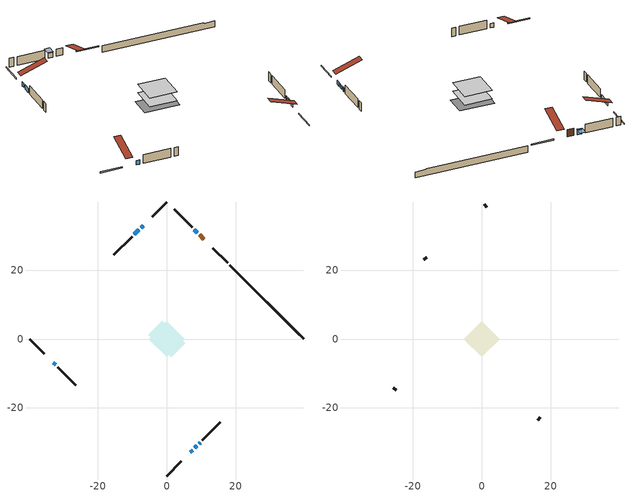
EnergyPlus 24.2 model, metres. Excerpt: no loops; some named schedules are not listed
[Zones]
conditioned space
 floor adiabatic (AdiabaticFloorConstruction): -5.21,0 0,5.21 5.21,0 0,-5.21 z0.46
 floor foundation (Slab1 construction): -5.37,1.29 -1.29,5.37 5.37,-1.29 1.29,-5.37 z-1.37
 wall outside (RimJoist1 construction): 0,-39.78 4.24,-35.54 / -39.78,0 -35.54,-4.24 / 0,39.78 -4.24,35.54 / 17.65,22.12 13.41,26.36 z0.46:0.76
 wall outside (AdiabaticWallConstruction 1): 10.76,29.01 9.55,30.23 z0.46:2.49
 wall outside (AdiabaticWallConstruction): 8.89,30.88 8.03,31.75 z0.46:1.83; -32.89,-6.89 -32.24,-7.54 / -6.89,32.89 -7.43,32.35 / -8.09,31.69 -9.43,30.34 / 6.89,-32.89 7.54,-32.24 / 9.39,-30.38 9.68,-30.09 z0.46:1.68; 8.2,-31.58 8.74,-31.04 z0.46:1.02
 wall outside (Wall1 construction): 10.34,-29.44 15.57,-24.21 / -31.58,-8.2 -26.35,-13.43 / -10.09,29.69 -15.32,24.46 / 7.37,32.4 2.15,37.63 z0.46:2.9
 wall foundation (FoundationWall1 construction): 18.31,21.47,-1.37 18.31,21.47,0.46 37.63,2.15,0.46 37.63,2.15,0.3 39.78,0,0.3 39.78,0,-1.37
 window (WindowConstruction): 8.89,30.88 8.03,31.75 z0.46:1.83
 window (WindowConstruction 1): -32.89,-6.89 -32.24,-7.54 z0.46:1.68
 window (WindowConstruction 2): -6.89,32.89 -7.43,32.35 z0.46:1.68
 window (WindowConstruction 3): -8.09,31.69 -9.43,30.35 z0.46:1.68
 window (WindowConstruction 4): 6.89,-32.89 7.54,-32.24 z0.46:1.68
 window (WindowConstruction 5): 8.2,-31.58 8.74,-31.04 z0.46:1.02
 window (WindowConstruction 6): 9.39,-30.38 9.68,-30.1 z0.46:1.68
 door (Door): 10.76,29.01 9.55,30.23 z0.46:2.49
 ceiling adiabatic (AdiabaticFloorConstruction): 0,-5.21 5.21,0 0,5.21 -5.21,0 z0.46
attic - vented
 floor to conditioned space (Floor1 construction Reversed): -5.21,0 0,5.21 5.21,0 0,-5.21 z2.9
 wall outside (Wall2 construction): 16.22,-23.55 17.06,-22.72 / -25.69,-14.08 -24.86,-14.91 / -15.97,23.8 -16.81,22.97 / 1.49,38.29 0.66,39.12 z0.46:2.9
 roof outside (Roof1 construction): 6.23,-33.54,2.9 1.16,-28.47,5.29 -0.18,-29.81,5.29 4.9,-34.88,2.9; -33.54,-6.23,2.9 -28.47,-1.16,5.29 -29.81,0.18,5.29 -34.88,-4.9,2.9; -6.23,33.54,2.9 -1.16,28.47,5.29 0.18,29.81,5.29 -4.9,34.88,2.9; 11.42,28.36,2.9 6.35,23.28,5.29 7.68,21.95,5.29 12.76,27.02,2.9
shading: 7.93,31.85 9,30.78 10.5,32.29 9.43,33.36 z1.98; 9.06,-30.71 7.87,-31.9 7.98,-32.01 9.17,-30.82 z1.48
[Building]
Building 1: Terrain=Suburbs
[Site:Location]
Windsor AP_ON: Latitude {deg}=42.28; Longitude {deg}=-82.96; Time Zone {hr}=-5; Elevation {m}=190; Keep Site Location Information=Yes
[Site:GroundTemperature:Shallow]
6.34957, 4.46684, 4.31606, 5.20952, 8.79623, 12.3662, 15.4612, 17.4219, 17.5884, 15.9938, 12.9777, 9.51722
[Site:WaterMainsTemperature]
Calculation Method=Schedule; Temperature Schedule=mains temperature schedule
[Material] Roughness=Rough; Thermal Absorptance=0.9
Name | Thickness {m} | Conductivity {W/m-K} | Density {kg/m3} | Specific Heat {J/kg-K} | Solar Absorptance | Visible Absorptance
asphalt or fiberglass shingles | 0.00635 | 0.162714 | 1121.4 | 1465.45 | 0.4 | 0.4
ceiling stud and cavity | 0.1397 | 0.0801386 | 65.682 | 1177.47 | 0.7 | 0.7
concrete 4.0 in. | 0.1016 | 1.803125 | 2242.8 | 837.4 | 0.7 | 0.7
concrete 8.0 in. | 0.2032 | 1.803125 | 2242.8 | 837.4 | 0.7 | 0.7
door material | 0.04445 | 0.053851 | 512.64 | 1214.23 | 0.7 | 0.7
floor covering | 0.0127 | 0.0433444 | 54.468 | 1339.84 | 0.6 | 0.6
floor rigid ins; wall rigid ins | 0.512978 | 0.029427 | 32.04 | 1214.23 | 0.7 | 0.7
floor stud and cavity | 0.1397 | 1.75129 | 37.0049 | 1207.88 | 0.7 | 0.7
furniture material conditioned space 1 | 0.1524 | 0.115458 | 640.8 | 1214.23 | 0.6 | 0.6
gypsum board | 0.0127 | 0.160291 | 801 | 837.4 | 0.6 | 0.6
osb sheathing 0.5 in. | 0.0127 | 0.115458 | 512.64 | 1214.23 | 0.7 | 0.7
osb sheathing 0.75 in. | 0.01905 | 0.115458 | 512.64 | 1214.23 | 0.7 | 0.7
rim joist stud and cavity | 0.0508 | 0.165372 | 50.32683 | 1063.81 | 0.6 | 0.6
wall stud and cavity | 0.1397 | 0.0907762 | 139.0536 | 1170.24 | 0.7 | 0.7
wall stud and cavity 1 | 0.0889 | 6.1454 | 50.32683 | 1063.81 | 0.6 | 0.6
wall stud and cavity 2 | 0.0889 | 0.380278 | 52.3479 | 1209.89 | 0.7 | 0.7
wall stud and cavity 3 | 0.0889 | 0.391764 | 83.0341 | 1211.67 | 0.7 | 0.7
wood siding | 0.0254 | 0.102417 | 544.68 | 1172.36 | 0.4 | 0.4
wood siding 1 | 0.00254 | 0.102417 | 544.68 | 1172.36 | 0.4 | 0.4
wood siding 2; wood siding 3; wood siding 4 | 0.0254 | 0.102417 | 544.68 | 1172.36 | 0.7 | 0.7
[WindowMaterial:SimpleGlazingSystem]
Name | U-Factor {W/m2-K} | Solar Heat Gain Coefficient
WindowMaterial | 3.10757 | 0.51
WindowMaterial 1 | 2.62551 | 0.51
WindowMaterial 2 | 2.6556 | 0.49
WindowMaterial 3 | 2.53012 | 0.56
WindowMaterial 4 | 3.12971 | 0.43
WindowMaterial 5 | 3.12801 | 0.45
[Construction]
AdiabaticFloorConstruction: floor stud and cavity, floor rigid ins, osb sheathing 0.75 in., floor covering
AdiabaticWallConstruction: wood siding 3, wall rigid ins, wall stud and cavity 2, gypsum board
AdiabaticWallConstruction 1: wood siding 4, wall rigid ins, wall stud and cavity 2, gypsum board
Door: door material
Floor1 construction Reversed: gypsum board, ceiling stud and cavity
FoundationWall1 construction: concrete 8.0 in.
furniture construction conditioned space 1: furniture material conditioned space 1
PartitionWallConstruction: gypsum board, wall stud and cavity 3, gypsum board
RimJoist1 construction: wood siding 2, rim joist stud and cavity
Roof1 construction: asphalt or fiberglass shingles
Slab1 construction: concrete 4.0 in.
Wall1 construction: wood siding, osb sheathing 0.5 in., wall stud and cavity, gypsum board
Wall2 construction: wood siding 1, wall stud and cavity 1
WindowConstruction: WindowMaterial
WindowConstruction 1; WindowConstruction 4: WindowMaterial 1
WindowConstruction 2: WindowMaterial 2
WindowConstruction 3: WindowMaterial 3
WindowConstruction 5: WindowMaterial 4
WindowConstruction 6: WindowMaterial 5
[Zone] Multiplier=1; Part of Total Floor Area=Yes
Name | Volume {m3}
attic - vented | 21.0653
conditioned space | 244.8
[Space]
Name | Zone | Volume {m3}
attic - vented 1 | attic - vented | 21.0653
conditioned space 1 | conditioned space | 244.8
[ZoneInfiltration:EffectiveLeakageArea]
infil attic - vented 1: Zone or Space=attic - vented 1; Schedule=Always On Discrete; Effective Air Leakage Area {cm2}=2411.56; Stack Coefficient=0.000335866; Wind Coefficient=1.23824e-05
[ZoneMixing]
whole house fan mix: Zone or Space=attic - vented; Schedule=Always On Continuous; Design Flow Rate Calculation Method=Flow/Zone; Design Flow Rate {m3/s}=0; Source Zone or Space=conditioned space
[SurfaceProperty:ExposedFoundationPerimeter]
Slab1: Exposed Perimeter Calculation Method=TotalExposedPerimeter; Total Exposed Perimeter {m}=30.358
[InternalMass] Zone or ZoneList=conditioned space; Space or SpaceList=conditioned space 1
Name | Construction | Surface Area {m2}
furniture mass conditioned space 1 | furniture construction conditioned space 1 | 43.44
partition wall mass | PartitionWallConstruction | 108.6
[Lights]
interior lighting: Zone or ZoneList or Space or SpaceList=conditioned space 1; Schedule=interior lighting schedule; Design Level Calculation Method=LightingLevel; Lighting Level {W}=343.2; Return Air Fraction=0; Fraction Radiant=0.6; Fraction Visible=0.2; Fraction Replaceable=1
[People]
occupants: Zone or ZoneList or Space or SpaceList=conditioned space 1; Number of People Schedule=occupants schedule; Number of People Calculation Method=People; Number of People=3; Fraction Radiant=0.314171; Sensible Heat Fraction=0.56303; Activity Level Schedule=occupants activity schedule; Carbon Dioxide Generation Rate {m3/s-W}=0; Enable ASHRAE 55 Comfort Warnings=No; Mean Radiant Temperature Calculation Type=EnclosureAveraged
[ElectricEquipment] Zone or ZoneList or Space or SpaceList=conditioned space 1; Design Level Calculation Method=EquipmentLevel
Name | Schedule | Design Level {W} | Fraction Latent | Fraction Radiant | Fraction Lost
clothes dryer | clothes dryer schedule | 140.772 | 0.015 | 0.081 | 0.85
clothes washer | clothes washer schedule | 32.1985 | 0.03 | 0.162 | 0.7
cooking range | cooking range schedule | 215.147 | 0.08 | 0.432 | 0.2
dishwasher | dishwasher schedule | 66.8632 | 0.3 | 0.18 | 0.4
fridge | fridge schedule | 72.9452 | 0 | 0.6 | 0
mech vent bath fan 0 | mech vent bath fan 0 schedule | 50.2 | 0 | 0 | 1
mech vent house fan | mech vent house fan schedule | 0 | 0 | 0 | 1
mech vent house fan cfis | mech vent house fan cfis schedule | 0 | 0 | 0 | 0
mech vent range fan 0 | mech vent range fan 0 schedule | 57 | 0 | 0 | 1
misc plug loads | misc plug loads schedule | 494.7 | 0.045 | 0.513 | 0.1
whole house fan | Always On Discrete | 0 | 0 | 0 | 1
[OtherEquipment] Zone or ZoneList or Space or SpaceList=conditioned space 1; Design Level Calculation Method=EquipmentLevel
Name | Fuel Type | Schedule | Design Level {W} | Fraction Latent | Fraction Radiant | Fraction Lost
clothes dryer 1 | Electricity | clothes dryer schedule | 0 | 0.015 | 0.081 | 0.85
cooking range 1 | Electricity | cooking range schedule | 0 | 0.08 | 0.432 | 0.2
general water use latent | None | general water use schedule | 62.594 | 1 | 0 | 0
general water use sensible | None | general water use schedule | -61.6891 | 0 | 0.6 | 0
mech vent house fan latent load | None | Always On Discrete | 0 | 1 | 0 | 0
mech vent house fan sensible load | None | Always On Discrete | 0 | 0 | 0 | 0
water heater energy adjustment1 | NaturalGas | Always On Discrete | 0.01 | 0 | 0 | 1
[ZoneInfiltration:DesignFlowRate] Zone or ZoneList or Space or SpaceList=conditioned space 1; Schedule=Always On Discrete; Design Flow Rate Calculation Method=Flow/Zone; Design Flow Rate {m3/s}=0
infil flow; natural vent flow; whole house fan flow
[AvailabilityManager:Scheduled]
furnace airloop Availability Manager: Schedule=Always On Discrete
[Foundation:Kiva]
Foundation Kiva 1: Initial Indoor Air Temperature {C}=18; Wall Height Above Grade {m}=0.459974; Wall Depth Below Slab {m}=0.2032
[Foundation:Kiva:Settings]
Soil Conductivity {W/m-K}=0.849921; Soil Density {kg/m3}=1842.3; Soil Specific Heat {J/kg-K}=418.7; Ground Solar Absorptivity=0.9; Ground Thermal Absorptivity=0.9; Ground Surface Roughness {m}=0.03; Far-Field Width {m}=40; Deep-Ground Boundary Condition=ZeroFlux; Deep-Ground Depth {m}=40; Minimum Cell Dimension {m}=0.2; Maximum Cell Growth Coefficient=3; Simulation Timestep=Timestep
[Exterior:Lights]
exterior lighting: Schedule=exterior lighting schedule; Design Level {W}=75.6
[EnergyManagementSystem:GlobalVariable]
furnace_airloop_Fan_RTF
infil_program_Qfan
infil_program_Qinf
natural_vent_program_Qnv
natural_vent_program_Qwhf
[EnergyManagementSystem:Sensor]
Name | Output:Variable or Output:Meter Index Key | Output:Variable or Output:Meter
airflow_gain | infil flow | Infiltration Sensible Heat Gain Energy
airflow_gain_1 | natural vent flow | Infiltration Sensible Heat Gain Energy
airflow_gain_2 | whole house fan flow | Infiltration Sensible Heat Gain Energy
airflow_loss | infil flow | Infiltration Sensible Heat Loss Energy
airflow_loss_1 | natural vent flow | Infiltration Sensible Heat Loss Energy
airflow_loss_2 | whole house fan flow | Infiltration Sensible Heat Loss Energy
clg_load_cond |  | Cooling:EnergyTransfer:Zone:CONDITIONED SPACE
clg_sp_s; clg_sp_s_1 | cooling setpoint | Schedule Value
clothes_dryer_exhaust_0_sch_s | clothes dryer exhaust 0 schedule | Schedule Value
cool_season | cooling season schedule | Schedule Value
htg_load_cond |  | Heating:EnergyTransfer:Zone:CONDITIONED SPACE
htg_sp_s; htg_sp_s_1 | heating setpoint | Schedule Value
ig_ee_conv | clothes dryer | Electric Equipment Convective Heating Energy
ig_ee_conv_2 | cooking range | Electric Equipment Convective Heating Energy
ig_ee_conv_4 | fridge | Electric Equipment Convective Heating Energy
ig_ee_conv_5 | misc plug loads | Electric Equipment Convective Heating Energy
ig_ee_conv_6 | whole house fan | Electric Equipment Convective Heating Energy
ig_ee_rad | clothes dryer | Electric Equipment Radiant Heating Energy
ig_ee_rad_2 | cooking range | Electric Equipment Radiant Heating Energy
ig_ee_rad_4 | fridge | Electric Equipment Radiant Heating Energy
ig_ee_rad_5 | misc plug loads | Electric Equipment Radiant Heating Energy
ig_ee_rad_6 | whole house fan | Electric Equipment Radiant Heating Energy
ig_lgt_conv | interior lighting | Lights Convective Heating Energy
ig_lgt_rad | interior lighting | Lights Radiant Heating Energy
ig_lgt_vis | interior lighting | Lights Visible Radiation Heating Energy
ig_oe_conv | clothes dryer 1 | Other Equipment Convective Heating Energy
ig_oe_conv_1 | cooking range 1 | Other Equipment Convective Heating Energy
ig_oe_conv_2 | general water use latent | Other Equipment Convective Heating Energy
ig_oe_conv_3 | general water use sensible | Other Equipment Convective Heating Energy
ig_oe_conv_4 | water heater energy adjustment1 | Other Equipment Convective Heating Energy
ig_oe_rad | clothes dryer 1 | Other Equipment Radiant Heating Energy
ig_oe_rad_1 | cooking range 1 | Other Equipment Radiant Heating Energy
ig_oe_rad_2 | general water use latent | Other Equipment Radiant Heating Energy
ig_oe_rad_3 | general water use sensible | Other Equipment Radiant Heating Energy
ig_oe_rad_4 | water heater energy adjustment1 | Other Equipment Radiant Heating Energy
ig_ppl_conv | occupants | People Convective Heating Energy
ig_ppl_rad | occupants | People Radiant Heating Energy
im_conv | furniture mass conditioned space 1 | Surface Inside Face Convection Heat Gain Energy
im_conv_1 | partition wall mass | Surface Inside Face Convection Heat Gain Energy
im_ig | furniture mass conditioned space 1 | Surface Inside Face Internal Gains Radiation Heat Gain Energy
im_ig_1 | partition wall mass | Surface Inside Face Internal Gains Radiation Heat Gain Energy
im_lgt | furniture mass conditioned space 1 | Surface Inside Face Lights Radiation Heat Gain Energy
im_lgt_1 | partition wall mass | Surface Inside Face Lights Radiation Heat Gain Energy
im_sol | furniture mass conditioned space 1 | Surface Inside Face Solar Radiation Heat Gain Energy
im_sol_1 | partition wall mass | Surface Inside Face Solar Radiation Heat Gain Energy
im_surf | furniture mass conditioned space 1 | Surface Inside Face Net Surface Thermal Radiation Heat Gain Energy
im_surf_1 | partition wall mass | Surface Inside Face Net Surface Thermal Radiation Heat Gain Energy
mech_vent_bath_fan_0_sch_s | mech vent bath fan 0 schedule | Schedule Value
mech_vent_range_fan_0_sch_s | mech vent range fan 0 schedule | Schedule Value
mv_conv | mech vent bath fan 0 | Electric Equipment Convective Heating Energy
mv_conv_1 | mech vent house fan | Electric Equipment Convective Heating Energy
mv_conv_2 | mech vent house fan cfis | Electric Equipment Convective Heating Energy
mv_conv_3 | mech vent range fan 0 | Electric Equipment Convective Heating Energy
mv_conv_4 | mech vent house fan latent load | Other Equipment Convective Heating Energy
mv_conv_5 | mech vent house fan sensible load | Other Equipment Convective Heating Energy
mv_rad | mech vent bath fan 0 | Electric Equipment Radiant Heating Energy
mv_rad_1 | mech vent house fan | Electric Equipment Radiant Heating Energy
mv_rad_2 | mech vent house fan cfis | Electric Equipment Radiant Heating Energy
mv_rad_3 | mech vent range fan 0 | Electric Equipment Radiant Heating Energy
mv_rad_4 | mech vent house fan latent load | Other Equipment Radiant Heating Energy
mv_rad_5 | mech vent house fan sensible load | Other Equipment Radiant Heating Energy
natural_vent_s | natural vent schedule | Schedule Value
out_pb_s |  | Site Outdoor Air Barometric Pressure
out_wt_s |  | Site Outdoor Air Humidity Ratio
site_vw_s |  | Site Wind Speed
ss_back_out | Window1 | Surface Window Shortwave from Zone Back Out Window Heat Transfer Rate
ss_back_out_1 | Window3 | Surface Window Shortwave from Zone Back Out Window Heat Transfer Rate
ss_back_out_2 | Window4 | Surface Window Shortwave from Zone Back Out Window Heat Transfer Rate
ss_back_out_3 | Window5 | Surface Window Shortwave from Zone Back Out Window Heat Transfer Rate
ss_back_out_4 | Window6 | Surface Window Shortwave from Zone Back Out Window Heat Transfer Rate
ss_back_out_5 | Window7 | Surface Window Shortwave from Zone Back Out Window Heat Transfer Rate
ss_back_out_6 | Window8 | Surface Window Shortwave from Zone Back Out Window Heat Transfer Rate
ss_conv | Door1 | Surface Inside Face Convection Heat Gain Energy
ss_conv_1 | Window1 | Surface Inside Face Convection Heat Gain Energy
ss_conv_2 | Window3 | Surface Inside Face Convection Heat Gain Energy
ss_conv_3 | Window4 | Surface Inside Face Convection Heat Gain Energy
ss_conv_4 | Window5 | Surface Inside Face Convection Heat Gain Energy
ss_conv_5 | Window6 | Surface Inside Face Convection Heat Gain Energy
ss_conv_6 | Window7 | Surface Inside Face Convection Heat Gain Energy
ss_conv_7 | Window8 | Surface Inside Face Convection Heat Gain Energy
ss_ig | Door1 | Surface Inside Face Internal Gains Radiation Heat Gain Energy
ss_ig_1 | Window1 | Surface Inside Face Internal Gains Radiation Heat Gain Energy
ss_ig_2 | Window3 | Surface Inside Face Internal Gains Radiation Heat Gain Energy
ss_ig_3 | Window4 | Surface Inside Face Internal Gains Radiation Heat Gain Energy
ss_ig_4 | Window5 | Surface Inside Face Internal Gains Radiation Heat Gain Energy
ss_ig_5 | Window6 | Surface Inside Face Internal Gains Radiation Heat Gain Energy
ss_ig_6 | Window7 | Surface Inside Face Internal Gains Radiation Heat Gain Energy
ss_ig_7 | Window8 | Surface Inside Face Internal Gains Radiation Heat Gain Energy
ss_lgt | Door1 | Surface Inside Face Lights Radiation Heat Gain Energy
ss_sol | Door1 | Surface Inside Face Solar Radiation Heat Gain Energy
ss_surf | Door1 | Surface Inside Face Net Surface Thermal Radiation Heat Gain Energy
ss_surf_1 | Window1 | Surface Inside Face Net Surface Thermal Radiation Heat Gain Energy
ss_surf_2 | Window3 | Surface Inside Face Net Surface Thermal Radiation Heat Gain Energy
ss_surf_3 | Window4 | Surface Inside Face Net Surface Thermal Radiation Heat Gain Energy
ss_surf_4 | Window5 | Surface Inside Face Net Surface Thermal Radiation Heat Gain Energy
ss_surf_5 | Window6 | Surface Inside Face Net Surface Thermal Radiation Heat Gain Energy
ss_surf_6 | Window7 | Surface Inside Face Net Surface Thermal Radiation Heat Gain Energy
ss_surf_7 | Window8 | Surface Inside Face Net Surface Thermal Radiation Heat Gain Energy
ss_trans_in | Window1 | Surface Window Transmitted Solar Radiation Rate
ss_trans_in_1 | Window3 | Surface Window Transmitted Solar Radiation Rate
ss_trans_in_2 | Window4 | Surface Window Transmitted Solar Radiation Rate
ss_trans_in_3 | Window5 | Surface Window Transmitted Solar Radiation Rate
ss_trans_in_4 | Window6 | Surface Window Transmitted Solar Radiation Rate
ss_trans_in_5 | Window7 | Surface Window Transmitted Solar Radiation Rate
ss_trans_in_6 | Window8 | Surface Window Transmitted Solar Radiation Rate
ss_trans_out | Window1 | Surface Inside Face Initial Transmitted Diffuse Transmitted Out Window Solar Radiation Rate
ss_trans_out_1 | Window3 | Surface Inside Face Initial Transmitted Diffuse Transmitted Out Window Solar Radiation Rate
ss_trans_out_2 | Window4 | Surface Inside Face Initial Transmitted Diffuse Transmitted Out Window Solar Radiation Rate
ss_trans_out_3 | Window5 | Surface Inside Face Initial Transmitted Diffuse Transmitted Out Window Solar Radiation Rate
ss_trans_out_4 | Window6 | Surface Inside Face Initial Transmitted Diffuse Transmitted Out Window Solar Radiation Rate
ss_trans_out_5 | Window7 | Surface Inside Face Initial Transmitted Diffuse Transmitted Out Window Solar Radiation Rate
ss_trans_out_6 | Window8 | Surface Inside Face Initial Transmitted Diffuse Transmitted Out Window Solar Radiation Rate
s_conv | Floor1 | Surface Inside Face Convection Heat Gain Energy
s_conv_1 | FoundationWall1 | Surface Inside Face Convection Heat Gain Energy
s_conv_10 | Wall1:225 | Surface Inside Face Convection Heat Gain Energy
s_conv_11 | Wall1:315 | Surface Inside Face Convection Heat Gain Energy
s_conv_12 | Wall1:45 | Surface Inside Face Convection Heat Gain Energy
s_conv_2 | inferred conditioned ceiling | Surface Inside Face Convection Heat Gain Energy
s_conv_3 | inferred conditioned floor | Surface Inside Face Convection Heat Gain Energy
s_conv_4 | RimJoist1:135 | Surface Inside Face Convection Heat Gain Energy
s_conv_5 | RimJoist1:225 | Surface Inside Face Convection Heat Gain Energy
s_conv_6 | RimJoist1:315 | Surface Inside Face Convection Heat Gain Energy
s_conv_7 | RimJoist1:45 | Surface Inside Face Convection Heat Gain Energy
s_conv_8 | Slab1 | Surface Inside Face Convection Heat Gain Energy
s_conv_9 | Wall1:135 | Surface Inside Face Convection Heat Gain Energy
s_ig | Floor1 | Surface Inside Face Internal Gains Radiation Heat Gain Energy
s_ig_1 | FoundationWall1 | Surface Inside Face Internal Gains Radiation Heat Gain Energy
s_ig_10 | Wall1:225 | Surface Inside Face Internal Gains Radiation Heat Gain Energy
s_ig_11 | Wall1:315 | Surface Inside Face Internal Gains Radiation Heat Gain Energy
s_ig_12 | Wall1:45 | Surface Inside Face Internal Gains Radiation Heat Gain Energy
s_ig_2 | inferred conditioned ceiling | Surface Inside Face Internal Gains Radiation Heat Gain Energy
s_ig_3 | inferred conditioned floor | Surface Inside Face Internal Gains Radiation Heat Gain Energy
s_ig_4 | RimJoist1:135 | Surface Inside Face Internal Gains Radiation Heat Gain Energy
s_ig_5 | RimJoist1:225 | Surface Inside Face Internal Gains Radiation Heat Gain Energy
s_ig_6 | RimJoist1:315 | Surface Inside Face Internal Gains Radiation Heat Gain Energy
s_ig_7 | RimJoist1:45 | Surface Inside Face Internal Gains Radiation Heat Gain Energy
s_ig_8 | Slab1 | Surface Inside Face Internal Gains Radiation Heat Gain Energy
s_ig_9 | Wall1:135 | Surface Inside Face Internal Gains Radiation Heat Gain Energy
s_lgt | Floor1 | Surface Inside Face Lights Radiation Heat Gain Energy
s_lgt_1 | FoundationWall1 | Surface Inside Face Lights Radiation Heat Gain Energy
s_lgt_10 | Wall1:225 | Surface Inside Face Lights Radiation Heat Gain Energy
s_lgt_11 | Wall1:315 | Surface Inside Face Lights Radiation Heat Gain Energy
s_lgt_12 | Wall1:45 | Surface Inside Face Lights Radiation Heat Gain Energy
s_lgt_2 | inferred conditioned ceiling | Surface Inside Face Lights Radiation Heat Gain Energy
s_lgt_3 | inferred conditioned floor | Surface Inside Face Lights Radiation Heat Gain Energy
s_lgt_4 | RimJoist1:135 | Surface Inside Face Lights Radiation Heat Gain Energy
s_lgt_5 | RimJoist1:225 | Surface Inside Face Lights Radiation Heat Gain Energy
s_lgt_6 | RimJoist1:315 | Surface Inside Face Lights Radiation Heat Gain Energy
s_lgt_7 | RimJoist1:45 | Surface Inside Face Lights Radiation Heat Gain Energy
s_lgt_8 | Slab1 | Surface Inside Face Lights Radiation Heat Gain Energy
s_lgt_9 | Wall1:135 | Surface Inside Face Lights Radiation Heat Gain Energy
s_sol | Floor1 | Surface Inside Face Solar Radiation Heat Gain Energy
s_sol_1 | FoundationWall1 | Surface Inside Face Solar Radiation Heat Gain Energy
s_sol_10 | Wall1:225 | Surface Inside Face Solar Radiation Heat Gain Energy
s_sol_11 | Wall1:315 | Surface Inside Face Solar Radiation Heat Gain Energy
s_sol_12 | Wall1:45 | Surface Inside Face Solar Radiation Heat Gain Energy
s_sol_2 | inferred conditioned ceiling | Surface Inside Face Solar Radiation Heat Gain Energy
s_sol_3 | inferred conditioned floor | Surface Inside Face Solar Radiation Heat Gain Energy
s_sol_4 | RimJoist1:135 | Surface Inside Face Solar Radiation Heat Gain Energy
s_sol_5 | RimJoist1:225 | Surface Inside Face Solar Radiation Heat Gain Energy
s_sol_6 | RimJoist1:315 | Surface Inside Face Solar Radiation Heat Gain Energy
s_sol_7 | RimJoist1:45 | Surface Inside Face Solar Radiation Heat Gain Energy
s_sol_8 | Slab1 | Surface Inside Face Solar Radiation Heat Gain Energy
s_sol_9 | Wall1:135 | Surface Inside Face Solar Radiation Heat Gain Energy
s_surf | Floor1 | Surface Inside Face Net Surface Thermal Radiation Heat Gain Energy
s_surf_1 | FoundationWall1 | Surface Inside Face Net Surface Thermal Radiation Heat Gain Energy
s_surf_10 | Wall1:225 | Surface Inside Face Net Surface Thermal Radiation Heat Gain Energy
s_surf_11 | Wall1:315 | Surface Inside Face Net Surface Thermal Radiation Heat Gain Energy
s_surf_12 | Wall1:45 | Surface Inside Face Net Surface Thermal Radiation Heat Gain Energy
s_surf_2 | inferred conditioned ceiling | Surface Inside Face Net Surface Thermal Radiation Heat Gain Energy
s_surf_3 | inferred conditioned floor | Surface Inside Face Net Surface Thermal Radiation Heat Gain Energy
s_surf_4 | RimJoist1:135 | Surface Inside Face Net Surface Thermal Radiation Heat Gain Energy
s_surf_5 | RimJoist1:225 | Surface Inside Face Net Surface Thermal Radiation Heat Gain Energy
s_surf_6 | RimJoist1:315 | Surface Inside Face Net Surface Thermal Radiation Heat Gain Energy
s_surf_7 | RimJoist1:45 | Surface Inside Face Net Surface Thermal Radiation Heat Gain Energy
s_surf_8 | Slab1 | Surface Inside Face Net Surface Thermal Radiation Heat Gain Energy
s_surf_9 | Wall1:135 | Surface Inside Face Net Surface Thermal Radiation Heat Gain Energy
[EnergyManagementSystem:Actuator]
Name | Actuated Component Unique | Actuated Component Type | Actuated Component Control Type
fridge_schedule_act | fridge schedule | Schedule:Constant | Schedule Value
infil_flow_act | infil flow | Zone Infiltration | Air Exchange Flow Rate
mech_vent_house_fan_cfis_act | mech vent house fan cfis | ElectricEquipment | Electricity Rate
mech_vent_house_fan_latent_load_act | mech vent house fan latent load | OtherEquipment | Power Level
mech_vent_house_fan_sensible_load_act | mech vent house fan sensible load | OtherEquipment | Power Level
natural_vent_flow_act | natural vent flow | Zone Infiltration | Air Exchange Flow Rate
water_heater_ec_adj_act | water heater energy adjustment1 | OtherEquipment | Power Level
whole_house_fan_act | whole house fan | ElectricEquipment | Electricity Rate
whole_house_fan_flow_act | whole house fan flow | Zone Infiltration | Air Exchange Flow Rate
whole_house_fan_mix_act | whole house fan mix | ZoneMixing | Air Exchange Flow Rate
